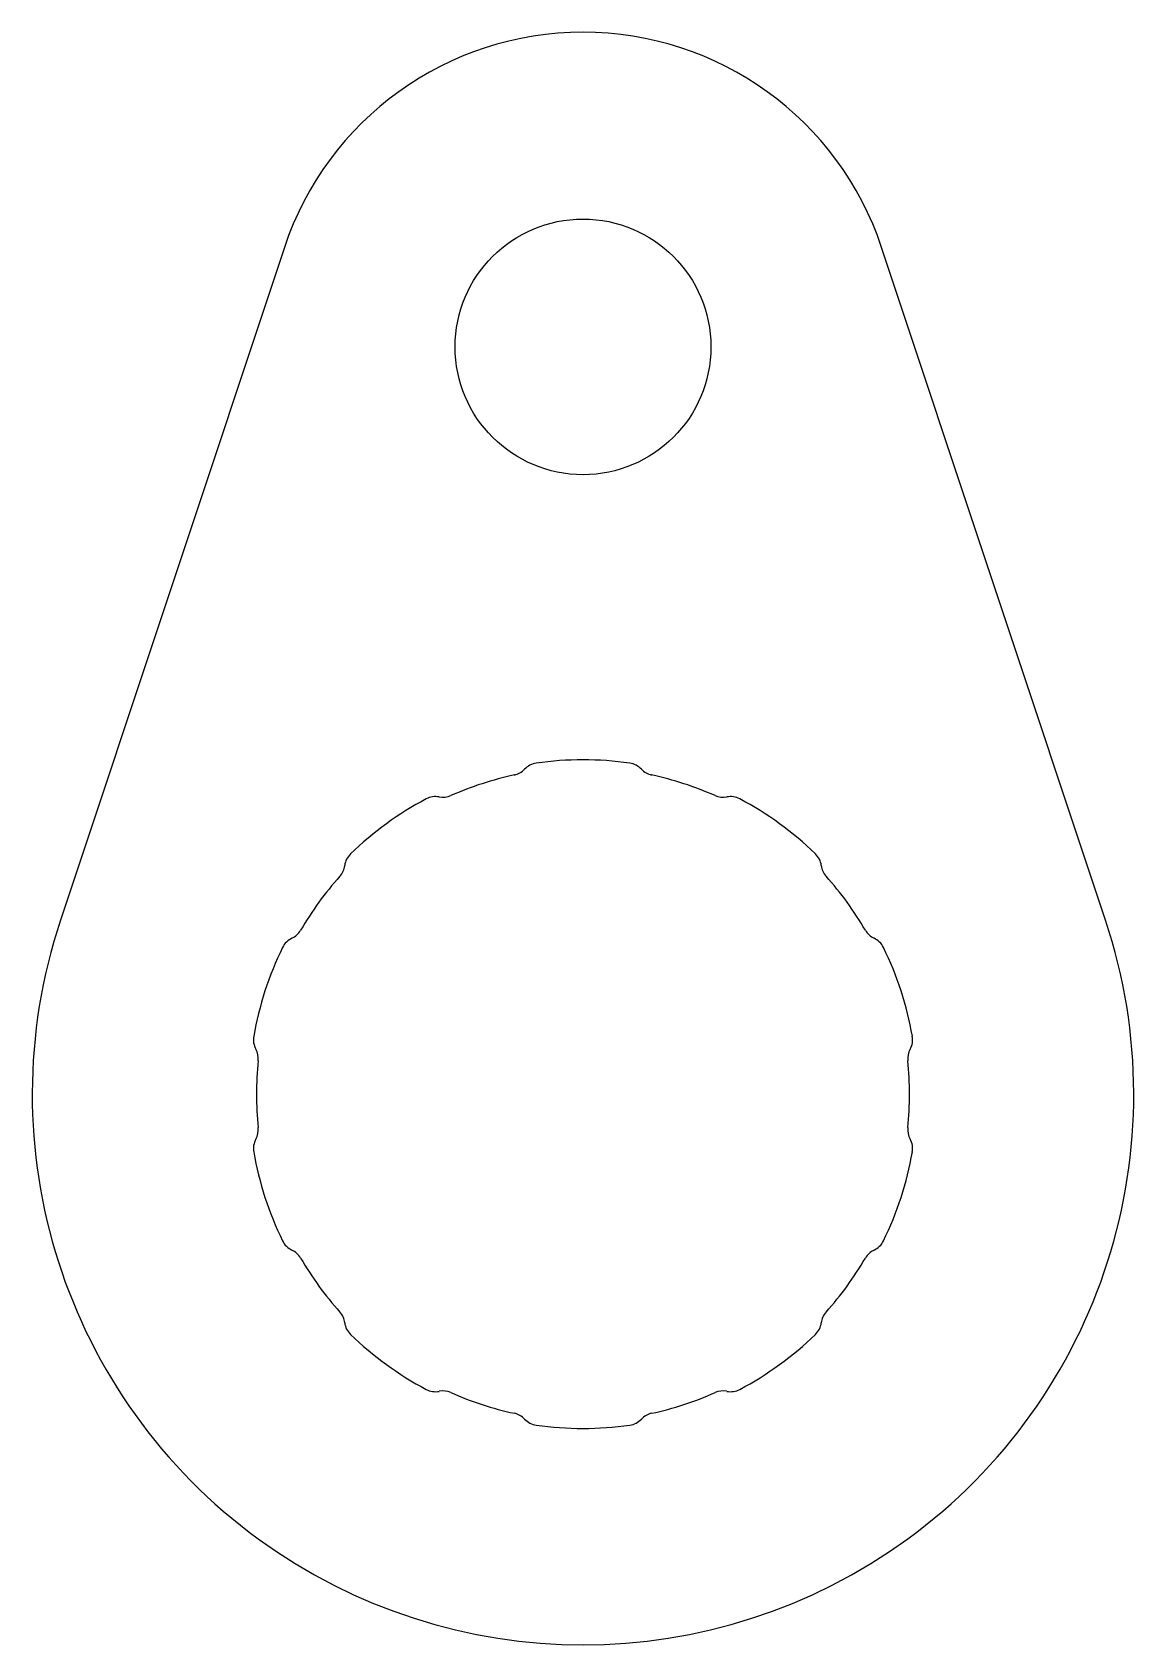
# Model space of a CAD drawing. Extents: x 2806.5 to 2834.5, y 1102 to 1143.
import ezdxf

# ---------------------------------------------------------------- set-up
doc = ezdxf.new("R2010")
doc.units = 0
doc.layers.get('0').update_dxf_attribs({"linetype": 'CONTINUOUS'})

msp = doc.modelspace()

# ---------------------------------------------------------------- linework, layer by layer
for p, q in [((2812.861, 1137.506), (2807.168, 1120.401)), ((2833.735, 1120.401), (2828.042, 1137.506))]:
    msp.add_line(p, q)
msp.add_circle((2820.452, 1134.98), 3.25)
for centre, radius, start, end in [((2820.452, 1134.98), 8, 18.4085, 161.5915), ((2818.602, 1124.583), 0.5, 282.132, 317.0017), ((2819.334, 1123.901), 0.5, 98.0339, 137.0017), ((2820.452, 1115.98), 8.5, 81.9661, 98.0339), ((2821.57, 1123.901), 0.5, 42.9983, 81.9661), ((2822.301, 1124.583), 0.5, 222.9983, 257.868), ((2820.452, 1115.98), 8.3, 102.132, 113.868), ((2820.452, 1115.98), 8.3, 66.132, 77.868), ((2820.452, 1115.98), 8.5, 117.9661, 134.0339), ((2816.7, 1123.046), 0.5, 78.9983, 117.9661), ((2816.891, 1124.027), 0.5, 258.9983, 293.868), ((2824.013, 1124.027), 0.5, 246.132, 281.0017), ((2824.203, 1123.046), 0.5, 62.0339, 101.0017), ((2820.452, 1115.98), 8.5, 45.9661, 62.0339), ((2813.899, 1121.853), 0.5, 318.132, 353.0017), ((2814.891, 1121.731), 0.5, 134.0339, 173.0017), ((2826.013, 1121.731), 0.5, 6.9983, 45.9661), ((2827.005, 1121.853), 0.5, 186.9983, 221.868), ((2820.452, 1115.98), 8.3, 138.132, 149.868), ((2820.452, 1115.98), 8.3, 30.132, 41.868), ((2820.452, 1115.98), 14, 161.5915, 18.4085), ((2812.841, 1120.398), 0.5, 294.9983, 329.868), ((2828.063, 1120.398), 0.5, 210.132, 245.0017), ((2820.452, 1115.98), 8.5, 153.9661, 170.0339), ((2813.264, 1119.491), 0.5, 114.9983, 153.9661), ((2827.64, 1119.491), 0.5, 26.0339, 65.0017), ((2820.452, 1115.98), 8.5, 9.9661, 26.0339), ((2812.573, 1117.365), 0.5, 170.0339, 209.0017), ((2828.331, 1117.365), 0.5, 330.9983, 9.9661), ((2811.698, 1116.88), 0.5, 354.132, 29.0017), ((2829.206, 1116.88), 0.5, 150.9983, 185.868), ((2820.452, 1115.98), 8.3, 174.132, 185.868), ((2820.452, 1115.98), 8.3, 354.132, 5.868), ((2812.573, 1114.595), 0.5, 150.9983, 189.9661), ((2811.698, 1115.08), 0.5, 330.9983, 5.868), ((2829.206, 1115.08), 0.5, 174.132, 209.0017), ((2828.331, 1114.595), 0.5, 350.0339, 29.0017), ((2820.452, 1115.98), 8.5, 189.9661, 206.0339), ((2820.452, 1115.98), 8.5, 333.9661, 350.0339), ((2813.264, 1112.469), 0.5, 206.0339, 245.0017), ((2812.841, 1111.562), 0.5, 30.132, 65.0017), ((2828.063, 1111.562), 0.5, 114.9983, 149.868), ((2827.64, 1112.469), 0.5, 294.9983, 333.9661), ((2820.452, 1115.98), 8.3, 210.132, 221.868), ((2820.452, 1115.98), 8.3, 318.132, 329.868), ((2813.899, 1110.107), 0.5, 6.9983, 41.868), ((2827.005, 1110.107), 0.5, 138.132, 173.0017), ((2814.891, 1110.229), 0.5, 186.9983, 225.9661), ((2826.013, 1110.229), 0.5, 314.0339, 353.0017), ((2820.452, 1115.98), 8.5, 225.9661, 242.0339), ((2820.452, 1115.98), 8.5, 297.9661, 314.0339), ((2816.7, 1108.914), 0.5, 242.0339, 281.0017), ((2816.891, 1107.933), 0.5, 66.132, 101.0017), ((2820.452, 1115.98), 8.3, 246.132, 257.868), ((2820.452, 1115.98), 8.3, 282.132, 293.868), ((2824.013, 1107.933), 0.5, 78.9983, 113.868), ((2824.203, 1108.914), 0.5, 258.9983, 297.9661), ((2818.602, 1107.377), 0.5, 42.9983, 77.868), ((2822.301, 1107.377), 0.5, 102.132, 137.0017), ((2819.334, 1108.059), 0.5, 222.9983, 261.9661), ((2820.452, 1115.98), 8.5, 261.9661, 278.0339), ((2821.57, 1108.059), 0.5, 278.0339, 317.0017)]:
    msp.add_arc(centre, radius, start, end)

doc.saveas('drawing.dxf')
